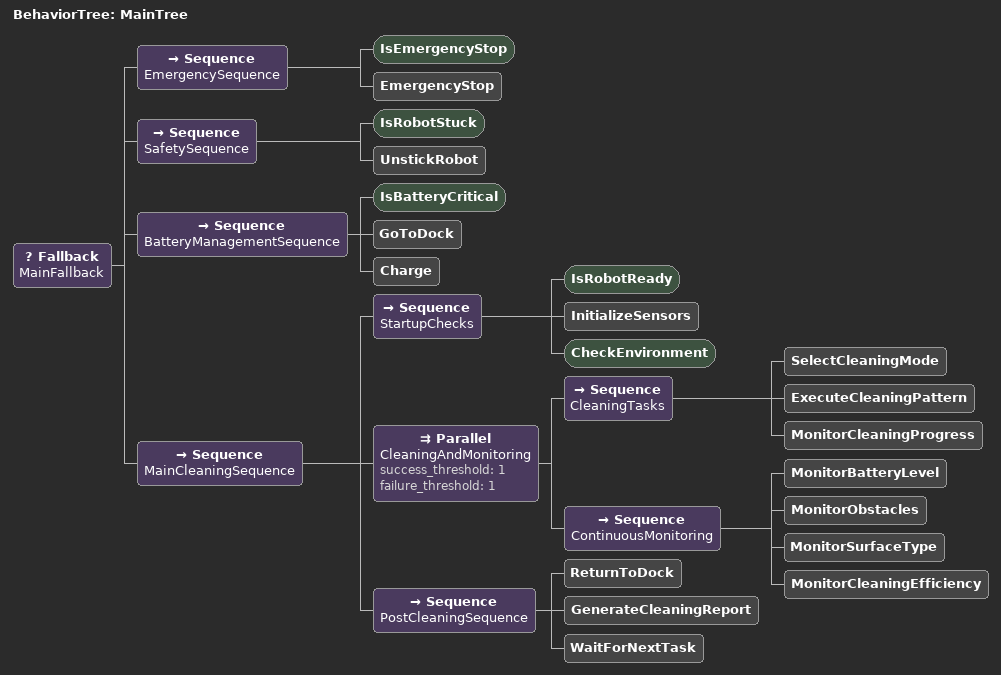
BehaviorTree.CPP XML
<root main_tree_to_execute="MainTree">
    <BehaviorTree ID="MainTree">
        <Fallback name="MainFallback">
            <!-- Acil Durumlar - En Yüksek Öncelik -->
            <Sequence name="EmergencySequence">
                <IsEmergencyStop/>
                <EmergencyStop/>
            </Sequence>

            <!-- Güvenlik Kontrolleri -->
            <Sequence name="SafetySequence">
                <IsRobotStuck/>
                <UnstickRobot/>
            </Sequence>

            <!-- Batarya Yönetimi -->
            <Sequence name="BatteryManagementSequence">
                <IsBatteryCritical/>
                <GoToDock/>
                <Charge/>
            </Sequence>

            <!-- Ana Temizlik Döngüsü -->
            <Sequence name="MainCleaningSequence">
                <!-- Başlangıç Kontrolleri -->
                <Sequence name="StartupChecks">
                    <IsRobotReady/>
                    <InitializeSensors/>
                    <CheckEnvironment/>
                </Sequence>

                <!-- Paralel Temizlik ve İzleme -->
                <Parallel name="CleaningAndMonitoring" success_threshold="1" failure_threshold="1">
                    <!-- Temizlik Görevleri -->
                    <Sequence name="CleaningTasks">
                        <SelectCleaningMode/>
                        <ExecuteCleaningPattern/>
                        <MonitorCleaningProgress/>
                    </Sequence>

                    <!-- Sürekli İzleme -->
                    <Sequence name="ContinuousMonitoring">
                        <MonitorBatteryLevel/>
                        <MonitorObstacles/>
                        <MonitorSurfaceType/>
                        <MonitorCleaningEfficiency/>
                    </Sequence>
                </Parallel>

                <!-- Temizlik Sonrası -->
                <Sequence name="PostCleaningSequence">
                    <ReturnToDock/>
                    <GenerateCleaningReport/>
                    <WaitForNextTask/>
                </Sequence>
            </Sequence>
        </Fallback>
    </BehaviorTree>
</root>
